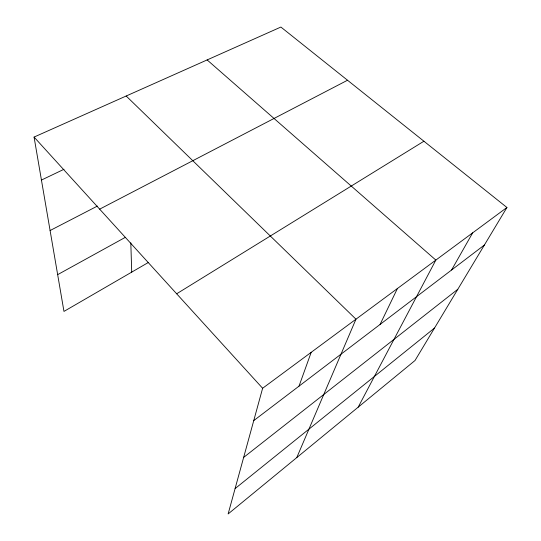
<?xml version="1.0" encoding="UTF-8"?>
<svg xmlns="http://www.w3.org/2000/svg" width="541" height="541" viewBox="0 0 541 541"><rect width="100%" height="100%" fill="white"/><g stroke="black" fill="none" stroke-linecap="round" stroke-linejoin="round"><path stroke-width="0.81" d="M506.931 207.494L262.622 388.262L228.133 513.95L415.015 360.509L506.931 207.494L280.887 27.05L34.069 137.069L63.966 311.413L148.18 262.581M299.011 386.152L311.19 352.326M296.766 457.598L355.971 319.19L126.181 96.014M380.073 324.438L397.412 288.529M358.169 407.184L435.85 260.086L207.135 59.923M451.579 270.006L472.665 232.846M235.092 488.604L434.504 328.062M243.646 457.409L457.808 289.266M253.749 420.607L484.371 245.046M176.664 293.79L423.914 141.228M57.664 274.639L125.37 237.323M99.659 209.151L347.518 80.244M50.097 230.527L97.394 206.074M41.447 180.065L64.014 169.272M34.069 137.069L262.622 388.262M130.807 242.835L131.727 272.123"/></g></svg>
